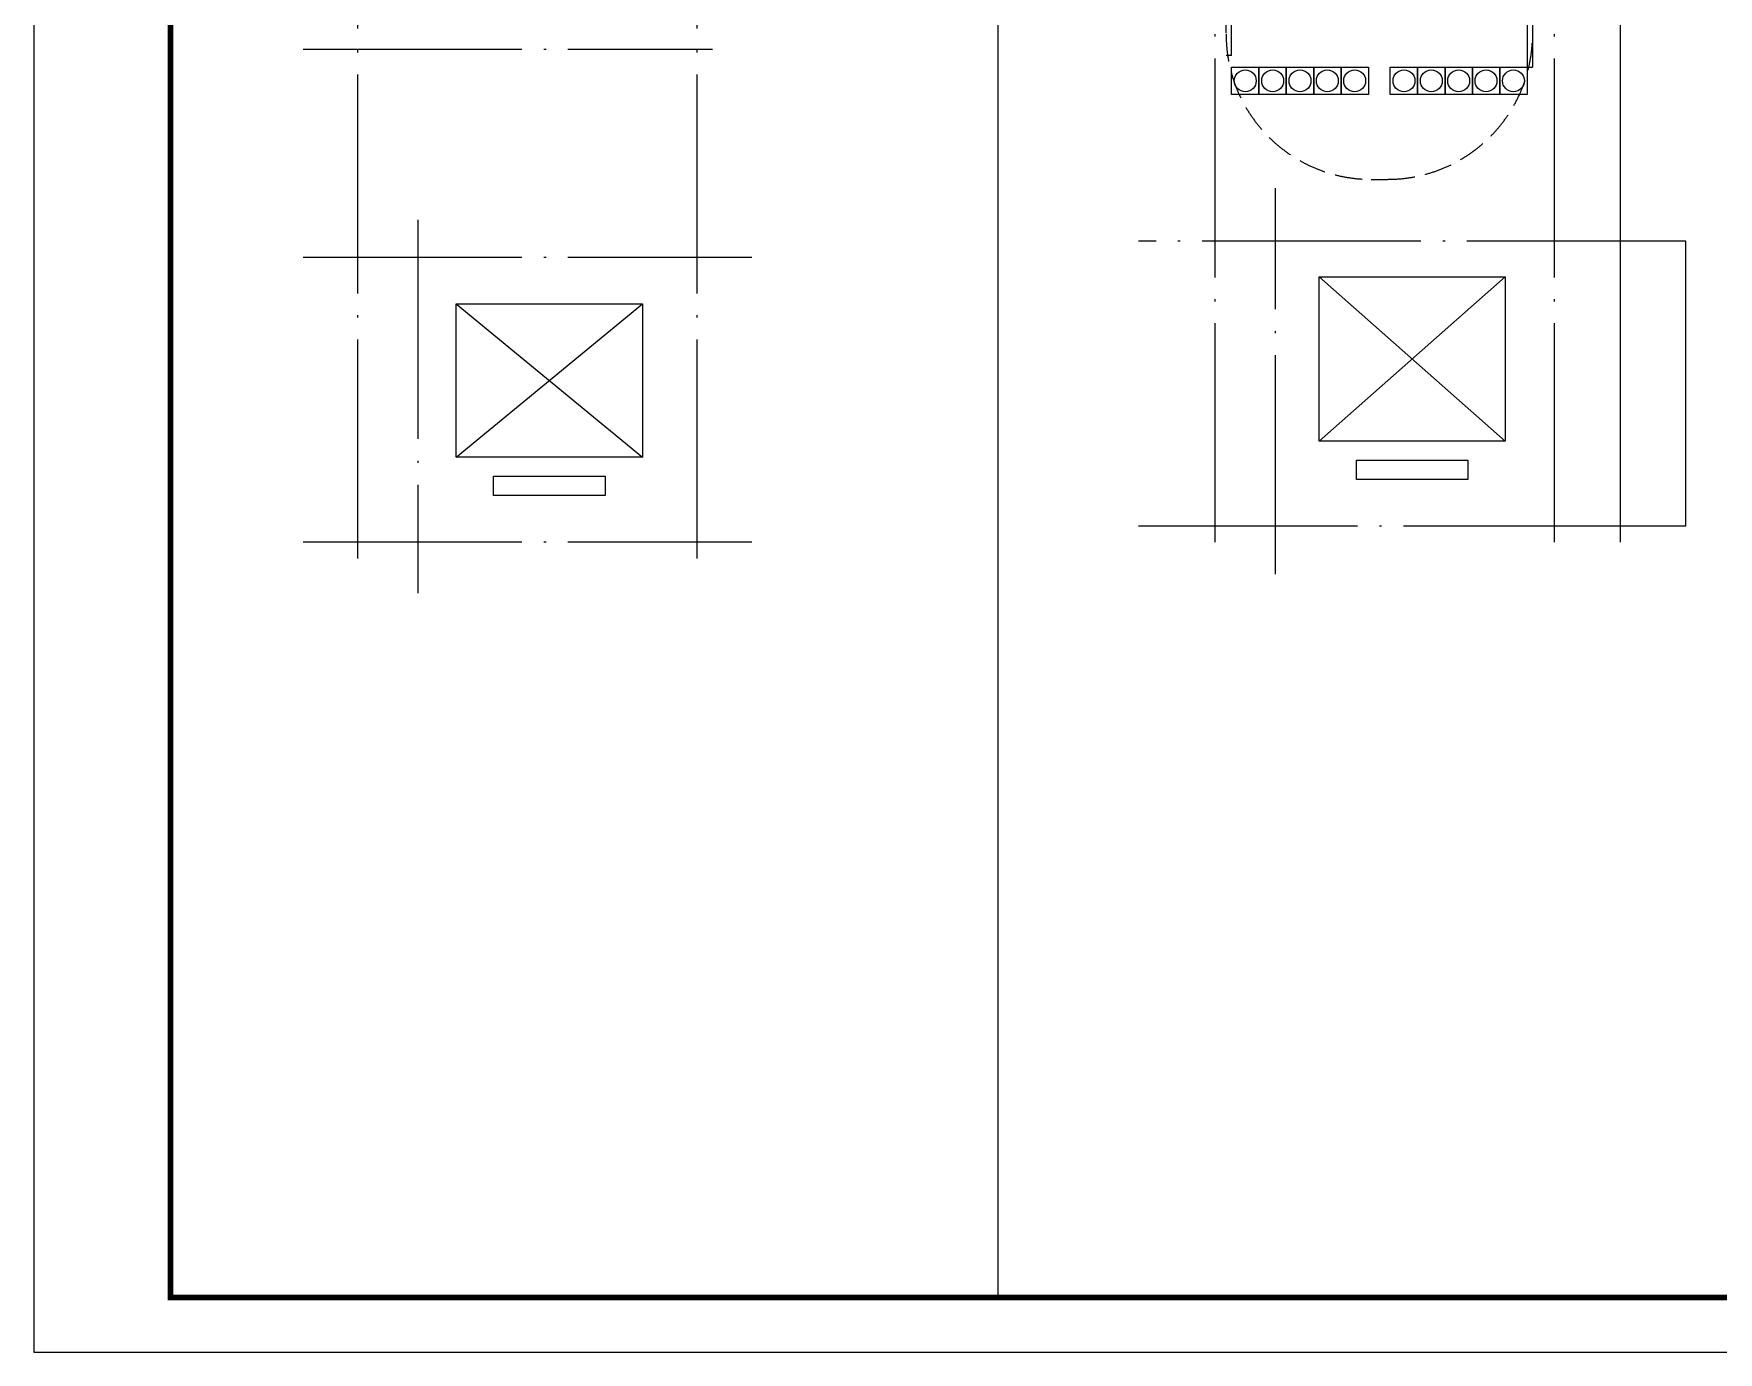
# Model space of a CAD drawing. Extents: x -1041549 to 749950, y -354245 to 17554.
# Drawn here: x -819852 to -804460, y -242952 to -230909 of the extents above; entities that cross this region are included whole.
import ezdxf

# ---------------------------------------------------------------- set-up
doc = ezdxf.new("R2010")
doc.units = 0
doc.header["$LTSCALE"] = 1000
doc.header["$MEASUREMENT"] = 0
doc.linetypes.add('DASH', pattern=[0.35, 0.25, -0.1])
doc.linetypes.add('DOTE', pattern=[2.42, 2, -0.2, 0.02, -0.2])
for name, color, linetype in [('DOTE', 1, 'Continuous'), ('EVTR', 2, 'Continuous'), ('K+T', 252, 'Continuous'), ('PUB_TITLE', 4, 'Continuous'), ('STAIR', 2, 'Continuous'), ('楼梯大样$0$A_STAR_LIFT(电梯扶梯)', 1, 'Continuous')]:
    doc.layers.add(name, color=color, linetype=linetype)

# ---------------------------------------------------------------- blocks, each defined once
blk = doc.blocks.new('dhgmdghm')
at = {"layer": '楼梯大样$0$A_STAR_LIFT(电梯扶梯)'}
for points in [[(1368204, 5589), (1367954, 5589), (1367954, 5839), (1368204, 5839)], [(1368204, 5339), (1367954, 5339), (1367954, 5589), (1368204, 5589)], [(1368204, 5089), (1367954, 5089), (1367954, 5339), (1368204, 5339)], [(1368204, 4839), (1367954, 4839), (1367954, 5089), (1368204, 5089)], [(1368204, 4589), (1367954, 4589), (1367954, 4839), (1368204, 4839)]]:
    blk.add_lwpolyline(points, close=True, dxfattribs=at)
for centre in [(1368079, 5714), (1368079, 5464), (1368079, 5214), (1368079, 4964), (1368079, 4714)]:
    blk.add_circle(centre, 100, dxfattribs=at)

msp = doc.modelspace()

# ---------------------------------------------------------------- linework, layer by layer
at = {"color": 8}
msp.add_line((-811044.1, -222451.7), (-811044.1, -242451.7), dxfattribs=at)
at = {"color": 2}
for p, q in [((-808957.4, -231104.4), (-808907.4, -231104.4)), ((-806207.4, -231214.4), (-806157.4, -231214.4))]:
    msp.add_line(p, q, dxfattribs=at)
msp.add_lwpolyline([(-809757.4, -225804.4), (-805957.4, -225804.4, -0.4142136), (-805357.4, -226404.4), (-805357.4, -235554.4)], format="xyb")
for points in [[(-808957.4, -230904.4), (-808957.4, -226904.4), (-808857.4, -226904.4), (-808857.4, -226604.4), (-806357.4, -226604.4), (-806357.4, -226904.4), (-806157.4, -226904.4), (-806157.4, -230914.4), (-806157.4, -231214.4)], [(-808907.4, -231108.6), (-808907.4, -226954.4), (-808807.4, -226954.4), (-808807.4, -226654.4), (-806407.4, -226654.4), (-806407.4, -226954.4), (-806207.4, -226954.4), (-806207.4, -230914.4), (-806207.4, -231214.4)]]:
    msp.add_lwpolyline(points, dxfattribs=at)
at = {"layer": 'DOTE', "linetype": 'DOTE'}
for p, q in [((-809057.4, -235554.4), (-809057.4, -225504.4)), ((-805957.4, -235554.4), (-805957.4, -225504.4)), ((-816890.9, -235701.2), (-816890.9, -226151.2)), ((-813790.9, -235701.2), (-813790.9, -226151.2)), ((-817390.9, -231051.2), (-813649.3, -231051.2)), ((-808507.4, -235845.3), (-808507.4, -232319)), ((-816340.9, -232608.8), (-816340.9, -236018.8)), ((-804757.4, -232804.4), (-809757.4, -232804.4)), ((-817390.9, -232951.2), (-813290.9, -232951.2)), ((-809757.4, -235404.4), (-805057.4, -235404.4)), ((-817390.9, -235551.2), (-813290.9, -235551.2))]:
    msp.add_line(p, q, dxfattribs=at)
at = {"layer": 'EVTR'}
for p, q in [((-808107.4, -234629.4), (-808107.4, -233129.4)), ((-808107.4, -233129.4), (-806407.4, -233129.4)), ((-808107.4, -234629.4), (-806407.4, -233129.4)), ((-808107.4, -233129.4), (-806407.4, -234629.4)), ((-806407.4, -233129.4), (-806407.4, -234629.4)), ((-815990.9, -234776.2), (-815990.9, -233376.2)), ((-815990.9, -233376.2), (-814290.9, -233376.2)), ((-815990.9, -234776.2), (-814290.9, -233376.2)), ((-815990.9, -233376.2), (-814290.9, -234776.2)), ((-814290.9, -233376.2), (-814290.9, -234776.2)), ((-806407.4, -234629.4), (-808107.4, -234629.4)), ((-814290.9, -234776.2), (-815990.9, -234776.2)), ((-807767.4, -234979.4), (-807767.4, -234804.4)), ((-807767.4, -234804.4), (-806747.4, -234804.4)), ((-806747.4, -234804.4), (-806747.4, -234979.4)), ((-815650.9, -235126.2), (-815650.9, -234951.2)), ((-815650.9, -234951.2), (-814630.9, -234951.2)), ((-814630.9, -234951.2), (-814630.9, -235126.2)), ((-806747.4, -234979.4), (-807767.4, -234979.4)), ((-814630.9, -235126.2), (-815650.9, -235126.2))]:
    msp.add_line(p, q, dxfattribs=at)
at = {"layer": 'K+T', "linetype": 'DASH'}
msp.add_line((-807632.4, -232239.4), (-807482.4, -232239.4), dxfattribs=at)
for centre, start, end in [((-807632.4, -230914.4), 180, 270), ((-807482.4, -230914.4), 270, 0)]:
    msp.add_arc(centre, 1325, start, end, dxfattribs=at)
at = {"layer": 'PUB_TITLE'}
msp.add_lwpolyline([(-819852.2, -242951.7), (-790152.2, -242951.7), (-790152.2, -221951.7), (-819852.2, -221951.7)], close=True, dxfattribs=at)
at = {"layer": 'PUB_TITLE', "const_width": 50}
msp.add_lwpolyline([(-818602.2, -242451.7), (-790652.2, -242451.7), (-790652.2, -222451.7), (-818602.2, -222451.7)], close=True, dxfattribs=at)
at = {"layer": 'STAIR'}
msp.add_lwpolyline([(-805357.4, -235404.4), (-804757.4, -235404.4), (-804757.4, -232804.4), (-805357.4, -232804.4)], dxfattribs=at)

# ---------------------------------------------------------------- block references
at = {"rotation": 270}
for p in [(-813496.4, 1136739.2), (-812046.4, 1136739.2)]:
    msp.add_blockref('dhgmdghm', p, dxfattribs=at)

doc.saveas('drawing.dxf')
